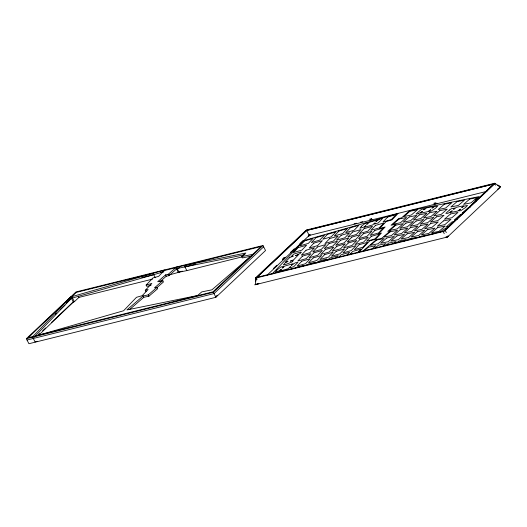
<?xml version="1.0" encoding="UTF-8"?>
<svg xmlns="http://www.w3.org/2000/svg" width="527" height="527" viewBox="0 0 527 527"><rect width="100%" height="100%" fill="white"/><g stroke="black" fill="none" stroke-linecap="round" stroke-linejoin="round"><path stroke-width="0.79" d="M255.799 277.92L255.569 281.273L256.326 277.498L255.259 284.554M37.358 341.298L35.072 341.951L32.503 336.931L70.763 296.984L164.727 269.982L158.647 276.332L152.916 277.979L146.124 285.067L146.796 286.392L151.097 285.153M34.117 337.273L71.441 298.308L163.844 271.754M145.939 291.622L145.268 290.305L151.855 283.421L146.124 285.067M271.985 274.033L304.059 240.549L398.017 213.547L391.936 219.897L386.205 221.544L379.414 228.632L385.145 226.985L378.557 233.869L381.423 233.039L375.494 239.232L369.763 240.879L359.131 251.985M302.709 266.596L303.763 265.496L295.337 267.92M314.178 263.302L315.225 262.202L306.8 264.626M316.694 262.973L318.268 261.326L326.694 258.909L324.592 261.102M327.629 260.226L329.731 258.032L338.156 255.615L336.055 257.808M338.571 257.479L341.2 254.739L349.625 252.314L346.997 255.061M349.513 254.739L352.668 251.445L361.094 249.021L357.411 252.861M66.132 303.394L71.441 298.308M38.511 335.356L73.332 302.004L74.353 301.714L78.931 297.399L152.422 279.152M26.35 338.703L76 291.932L262.973 245.51L265.542 250.529L215.886 297.3L28.919 343.723L26.35 338.703L213.323 292.281L262.973 245.51M66.507 302.827L71.896 297.762M55.309 314.178L56.501 313.045M60.098 309.659L64.893 305.146M38.491 334.704L39.69 333.578M42.68 330.765L45.671 327.946M51.653 322.307L73.787 301.457M249.614 257.301L212.961 291.833L40.118 334.744M252.749 254.343L261.056 246.524L184.272 265.588L186.841 270.608L242.249 256.847M263.652 246.827L213.995 293.598L27.029 340.027M215.523 296.853L217.302 295.179M306.674 230.418L256.82 277.38L444.09 230.885L493.944 183.916L306.674 230.418L309.369 235.786L308.229 236.07M257.071 277.248L306.727 230.477L493.694 184.048L444.044 230.826M273.487 268.408L276.794 265.292M283.032 259.416L285.417 257.169M290.397 252.479L291.576 251.366M291.978 250.99L294.369 248.744M299.83 243.593L303.315 240.312M257.756 283.618L256.978 284.349L256.708 283.822M283.243 259.62L284.488 258.447L284.013 257.519L282.768 258.691L283.243 259.62L282.67 259.758M309.362 235.009L308.723 235.352M267.11 275.134L309.244 235.437L486.948 191.314M258.895 283.335L258.118 284.066L257.848 283.539M309.369 235.786L310.153 235.049L309.883 234.522M434.393 204.147L436.218 203.692L435.743 202.77L433.919 203.224L434.393 204.147L434.782 203.778M495.452 185.254L494.721 183.818A1.647 0.428 -27.1 0 0 494.333 183.337L307.577 229.706A1.647 0.428 -27.1 0 0 305.515 230.8L255.951 277.492A1.66 0.435 -27.1 0 0 256.399 277.92L443.154 231.551A1.647 0.428 -27.1 0 0 445.216 230.457L494.734 183.818A1.64 0.428 -27.1 0 0 494.669 183.277M251.939 255.97L242.354 257.927L241.682 256.603L245.845 253.013L176.459 267.182L168.133 274.369L165.583 274.89L157.718 281.688L162.803 280.647L163.482 281.965L156.605 287.9M129.721 309.435L143.818 297.261L148.877 296.24L157.731 288.631L157.059 287.314L148.206 294.916L143.14 295.943L126.935 309.929L197.599 295.495L201.762 291.899L211.933 289.824L253.125 254.271L241.682 256.603M159.852 281.747L166.262 276.214L168.805 275.693L177.138 268.5L244.917 254.66M162.803 280.647L154.47 287.834L157.059 287.314M169.075 275.022L179.028 272.202L186.841 270.608M362.332 251.675L376.43 239.508L381.495 238.487L390.349 230.879L387.767 231.399L396.093 224.212L391.008 225.253L398.88 218.455L401.422 217.934L409.749 210.747L479.135 196.578L474.972 200.168L477.363 199.68M364.012 250.931L368.294 247.235L375.777 245.707L372.102 248.876M374.796 248.322L378.472 245.154L385.948 243.626L382.885 246.267M385.586 245.72L388.643 243.079L396.12 241.55L393.676 243.665M396.983 242.585L398.82 240.997L406.297 239.469L404.459 241.056M407.154 240.503L408.992 238.922L416.468 237.394L415.243 238.448M440.005 232.262L443.681 229.093L447.416 228.329M470.874 205.616L476.388 200.859M145.268 290.305L148.133 289.475L142.204 295.667L136.473 297.314L123.601 310.752L32.503 336.931M289.995 269.455L292.294 268.79M164.154 270.582L175.899 267.663L178.469 272.683M354.039 223.83L356.436 223.231M360.422 222.242L362.82 221.65M434.65 203.811L437.041 203.218M160.577 272.419L163.772 271.629M176.558 268.454L179.753 267.657M497.547 189.061L498.694 188.778L498.423 188.251M141.737 277.637L153.732 274.659M184.951 266.906L195.24 264.35M177.652 272.347L182.441 271.161M283.915 258.586L284.488 258.447M32.878 336.542L28.267 337.688L70.763 296.984L73.332 302.004M447.074 236.61L448.213 236.327L447.943 235.8M254.785 284.837L447.528 236.985M470.163 207.216L468.668 207.526L462.548 212.809L464.043 212.5M461.836 214.41L460.341 214.713L454.215 219.996L457.205 219.384M454.254 221.445L452.008 221.9L445.888 227.183L449.63 226.426M419.169 236.84L426.646 235.319M429.34 234.765L433.082 234.001M500.643 186.782L497.811 185.096L499.774 186.696L494.932 183.33M499.201 187.52L499.471 188.047M445.216 230.457L446.316 232.611M447.166 236.531L447.436 237.064L500.485 187.092A1.317 0.343 -27.1 0 0 500.13 186.749M446.026 236.814L446.297 237.348M443.154 231.551L444.254 233.698M256.399 277.92L257.13 279.35M213.323 292.281L215.886 297.3M176.459 267.182L179.028 272.202M168.133 274.369L168.805 275.693M165.583 274.89L166.262 276.214M155.3 277.742L153.047 273.342L76.362 292.38L71.784 296.694L74.353 301.714M148.206 294.916L148.877 296.24M143.14 295.943L143.818 297.261M78.306 296.167L78.931 297.399M308.512 235.483A1.647 0.428 -27.1 0 1 309.955 234.778M255.779 284.593A1.337 0.349 -27.1 0 1 255.463 284.205M448.2 236.346A1.337 0.349 -27.1 0 1 446.534 237.229M256.293 277.94A1.64 0.428 -27.1 0 1 255.819 277.933M255.753 277.808A1.64 0.428 -27.1 0 1 255.773 277.736M305.64 230.694A1.647 0.428 -27.1 0 1 307.584 229.706M298.15 247.631L293.42 252.565L301.846 250.147L306.576 245.207L298.15 247.631M304.586 240.911L299.856 245.845L308.282 243.428L313.012 238.487L304.586 240.911M276.899 270.008L275.357 271.991L279.422 270.825L280.516 269.686L281.431 269.422L279.844 271.082L288.269 268.658L289.857 266.998L290.779 266.734L289.685 267.874L293.743 266.708L297.9 262.367L295.285 262.815L291.411 265.377L292.999 263.717L284.573 266.142L282.986 267.802L282.07 268.065L283.579 266.484L280.957 266.932L276.899 270.008M289.929 257.295L285.199 262.235L288.025 261.425L285.568 262.518L283.289 264.903L286.635 264.146L291.998 261.959L293.111 260.793L292.386 260.997L292.972 260.391L290.278 261.161L293.625 259.811L298.354 254.877L295.522 255.687L300.034 253.559L301.148 252.4L300.43 252.604L301.009 251.998L293.611 254.126L291.326 256.504L293.269 255.944L292.755 256.484L289.929 257.295M316.048 237.618L311.319 242.552L319.744 240.134L324.48 235.194L316.048 237.618M306.042 250.233L301.312 255.167L309.744 252.749L314.474 247.809L306.042 250.233M313.914 243.099L309.184 248.039L317.61 245.615L322.34 240.674L313.914 243.099M302.478 256.129L297.748 261.063L306.174 258.645L310.904 253.704L302.478 256.129M301.773 261.201L297.044 266.135L305.469 263.717L310.199 258.777L301.773 261.201M327.517 234.317L322.787 239.258L331.213 236.834L335.943 231.9L327.517 234.317M317.511 246.932L312.781 251.873L321.207 249.455L325.936 244.515L317.511 246.932M313.94 252.828L309.211 257.769L317.636 255.351L322.366 250.411L313.94 252.828M329.678 238.566L324.948 243.507L333.374 241.083L338.11 236.149L329.678 238.566M313.236 257.901L308.506 262.841L316.931 260.424L321.661 255.483L313.236 257.901M338.98 231.024L334.25 235.964L342.682 233.54L347.412 228.606L338.98 231.024M328.973 243.639L324.243 248.579L332.675 246.155L337.405 241.221L328.973 243.639M325.409 249.534L320.679 254.475L329.105 252.051L333.835 247.117L325.409 249.534M341.147 235.273L336.417 240.213L344.842 237.789L349.572 232.855L341.147 235.273M324.704 254.607L319.975 259.547L328.4 257.123L333.13 252.189L324.704 254.607M350.448 227.73L345.719 232.67L354.144 230.246L358.874 225.306L350.448 227.73M340.442 240.345L335.712 245.286L344.138 242.861L348.867 237.921L340.442 240.345M336.872 246.241L332.142 251.181L340.567 248.757L345.297 243.823L336.872 246.241M352.609 231.979L347.879 236.919L356.311 234.495L361.041 229.555L352.609 231.979M336.167 251.313L331.437 256.254L339.862 253.83L344.599 248.889L336.167 251.313M361.41 226.241L359.869 228.224L363.926 227.058L365.936 225.655L364.348 227.315L372.773 224.891L374.361 223.237L375.283 222.974L374.19 224.113L378.254 222.941L382.411 218.606L379.789 219.048L375.916 221.61L377.51 219.957L369.078 222.374L367.49 224.034L366.575 224.298L368.083 222.723L365.468 223.165L361.41 226.241M351.911 237.051L347.181 241.992L355.606 239.568L360.336 234.627L351.911 237.051M348.34 242.947L343.611 247.888L352.036 245.463L356.766 240.523L348.34 242.947M364.078 228.685L359.348 233.619L367.774 231.201L372.503 226.261L364.078 228.685M347.636 248.019L342.906 252.96L351.331 250.536L356.061 245.595L347.636 248.019M363.373 233.757L358.643 238.691L367.069 236.274L371.798 231.333L363.373 233.757M359.803 239.653L355.073 244.587L363.498 242.17L368.228 237.229L359.803 239.653M375.54 225.391L370.81 230.325L379.242 227.908L383.972 222.967L375.54 225.391M359.104 244.726L354.375 249.66L362.8 247.242L367.53 242.301L359.104 244.726M374.842 230.464L370.112 235.398L378.538 232.98L383.267 228.039L374.842 230.464M387.714 217.019L382.984 221.959L391.409 219.535L396.139 214.601L387.714 217.019M371.272 236.359L366.542 241.294L374.967 238.876L379.697 233.935L371.272 236.359M418.721 213.461L418.194 213.909L416.034 214.008L421.416 209.364L425.019 208.626L423.609 209.845L424.419 209.68L426.475 207.908L433.952 206.38L431.896 208.152L434.123 206.768L437.733 206.031L435.533 208.218L430.908 211.314L428.747 211.413L430.704 209.726L427.832 211.663L420.355 213.191L422.41 211.419L418.721 213.461M399.071 218.995L392.951 224.278L400.428 222.75L406.548 217.467L399.071 218.995M376.627 240.042L370.507 245.325L377.984 243.797L384.104 238.514L376.627 240.042M409.947 211.281L403.82 216.571L411.297 215.042L417.424 209.759L409.947 211.281M395.83 225.148L389.71 230.431L397.187 228.902L403.307 223.619L395.83 225.148M390.039 231.814L383.919 237.097L391.396 235.569L397.523 230.286L390.039 231.814M409.248 216.913L403.122 222.196L410.599 220.675L416.725 215.391L409.248 216.913M386.798 237.967L380.678 243.25L388.155 241.722L394.282 236.439L386.798 237.967M406.001 223.066L399.881 228.349L407.358 226.821L413.478 221.538L406.001 223.066M400.217 229.739L394.097 235.022L401.574 233.494L407.694 228.211L400.217 229.739M419.42 214.838L413.3 220.121L420.777 218.593L426.896 213.31L419.42 214.838M396.976 235.885L390.85 241.168L398.333 239.647L404.453 234.357L396.976 235.885M416.178 220.991L410.052 226.274L417.536 224.746L423.655 219.463L416.178 220.991M410.388 227.657L404.268 232.941L411.745 231.412L417.865 226.129L410.388 227.657M429.591 212.756L423.471 218.046L430.948 216.518L437.067 211.235L429.591 212.756M407.147 233.81L401.027 239.093L408.504 237.565L414.624 232.282L407.147 233.81M426.35 218.909L420.23 224.192L427.707 222.664L433.826 217.381L426.35 218.909M444.281 204.272L438.161 209.555L445.638 208.027L451.758 202.743L444.281 204.272M420.566 225.582L414.446 230.866L421.923 229.337L428.043 224.054L420.566 225.582M439.768 210.681L433.649 215.965L441.125 214.436L447.245 209.153L439.768 210.681M417.325 231.728L411.198 237.018L418.675 235.49L424.802 230.207L417.325 231.728M436.527 216.834L430.401 222.117L437.878 220.589L444.004 215.306L436.527 216.834M430.737 223.501L424.617 228.784L432.094 227.256L438.214 221.972L430.737 223.501M457.001 201.676L450.875 206.959L458.352 205.431L464.478 200.148L457.001 201.676M449.386 210.069L445.862 213.402L448.016 213.31L452.232 210.813L450.177 212.592L457.653 211.063L460.526 209.12L458.569 210.807L460.73 210.714L465.361 207.618L467.554 205.431L463.951 206.169L461.724 207.552L463.78 205.78L456.296 207.302L454.248 209.081L453.431 209.245L454.841 208.027L451.237 208.764L449.386 210.069M427.496 229.653L421.376 234.937L428.853 233.408L434.973 228.125L427.496 229.653M450.513 213.975L444.393 219.258L451.87 217.73L457.989 212.447L450.513 213.975M443.457 220.905L437.338 226.188L444.814 224.66L450.934 219.377L443.457 220.905M469.715 199.074L463.595 204.357L471.072 202.829L477.192 197.546L469.715 199.074M437.673 227.578L431.547 232.862L439.024 231.333L445.15 226.05L437.673 227.578M371.515 218.718L369.69 219.173L370.165 220.095L371.99 219.64L371.515 218.718"/></g></svg>
